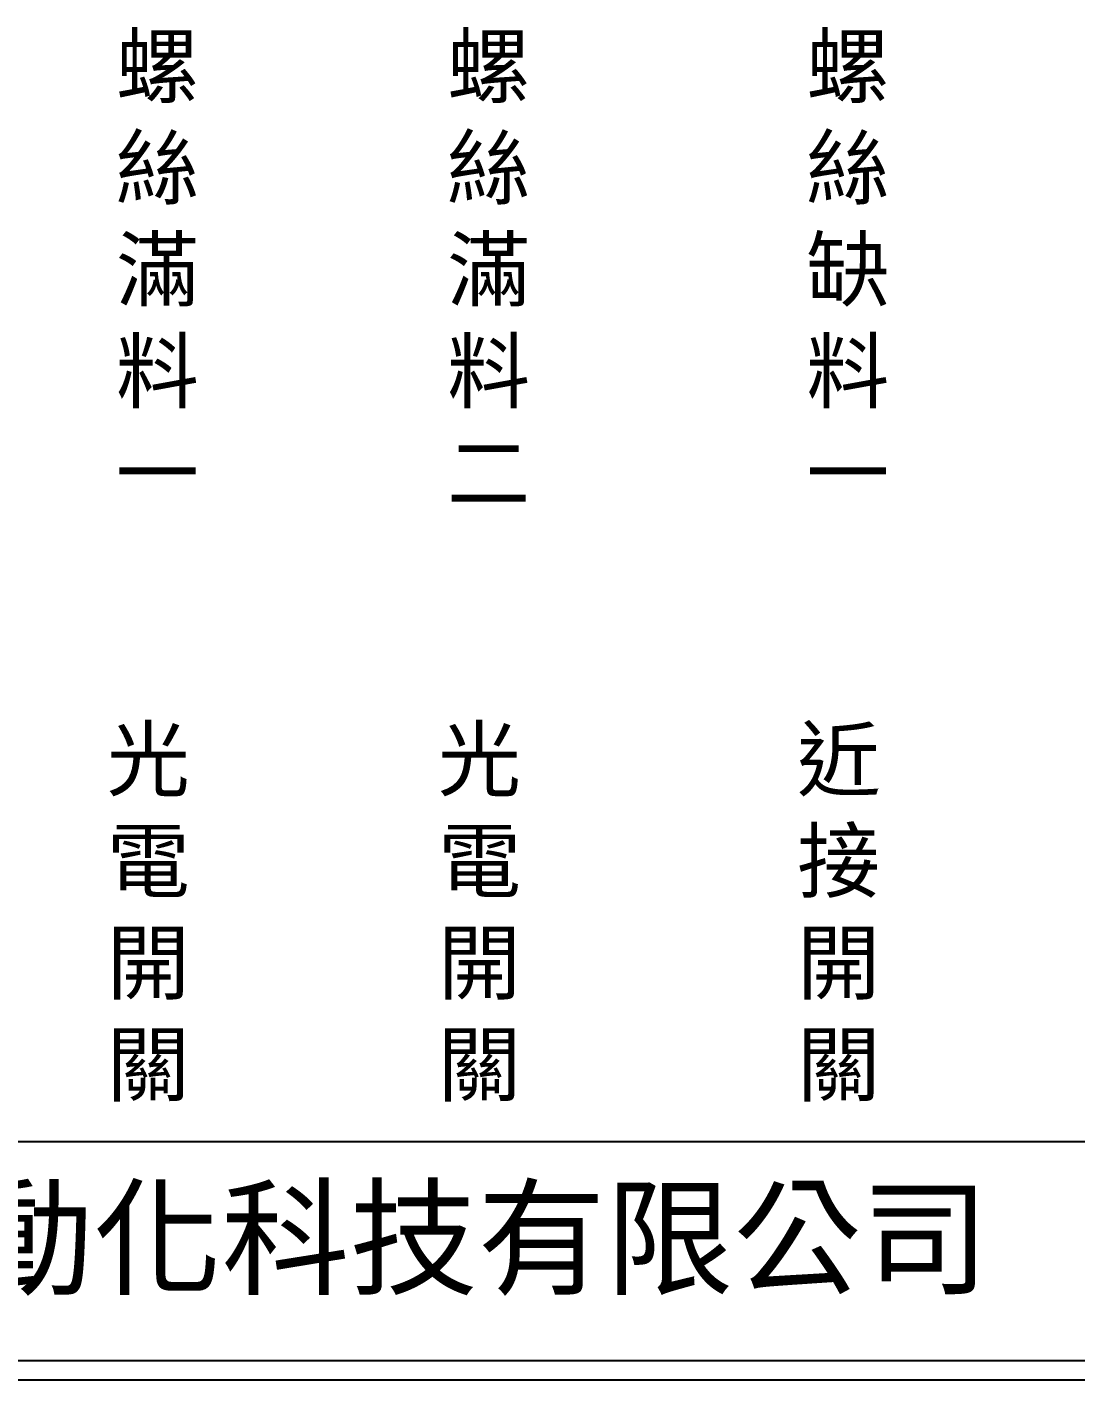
# Model space of a CAD drawing. Extents: x 325 to 612, y 3 to 207.
# Drawn here: x 392.4 to 459.5, y 3 to 89.5 of the extents above; entities that cross this region are included whole.
import ezdxf

# ---------------------------------------------------------------- set-up
doc = ezdxf.new("R2010")
doc.units = 0
doc.layers.add('圖框層', color=7, linetype='CONTINUOUS')
doc.layers.add('標尺寸層', color=3, linetype='CONTINUOUS')
doc.styles.add('CNS', font='romanc.shx', dxfattribs={"bigfont": 'chineset.shx'})
doc.styles.add('STSL', font='kaiu.ttf')

msp = doc.modelspace()

# ---------------------------------------------------------------- linework, layer by layer
at = {"layer": '圖框層', "color": 7}
for p, q in [((326.569, 18.25), (611.07, 18.25)), ((326.569, 4.25), (611.07, 4.25)), ((325.319, 3), (612.319, 3))]:
    msp.add_line(p, q, dxfattribs=at)

# ---------------------------------------------------------------- texts
at = {"layer": '圖框層', "color": 4, "style": 'STSL'}
msp.add_text('泓陞自動化科技有限公司', height=6, dxfattribs=at).set_placement((363.923, 9.076))
at = {"layer": '標尺寸層', "color": 7, "char_height": 3.9, "width": 4.96081, "attachment_point": 5, "style": 'CNS'}
for s, insert in [('{\\fDFKai-SB|b0|i0|c136|p65;螺絲滿料一}', (400.739, 74)), ('{\\fDFKai-SB|b0|i0|c136|p65;螺絲滿料二}', (421.921, 74)), ('{\\fDFKai-SB|b0|i0|c136|p65;螺絲缺料一}', (444.893, 74)), ('{\\fDFKai-SB|b0|i0|c136|p65;光電開關}', (400.154, 32.72)), ('{\\fDFKai-SB|b0|i0|c136|p65;光電開關}', (421.336, 32.72)), ('{\\fDFKai-SB|b0|i0|c136|p65;近接開關}', (444.308, 32.72))]:
    msp.add_mtext(s, dxfattribs=dict(at, insert=insert))

doc.saveas('drawing.dxf')
